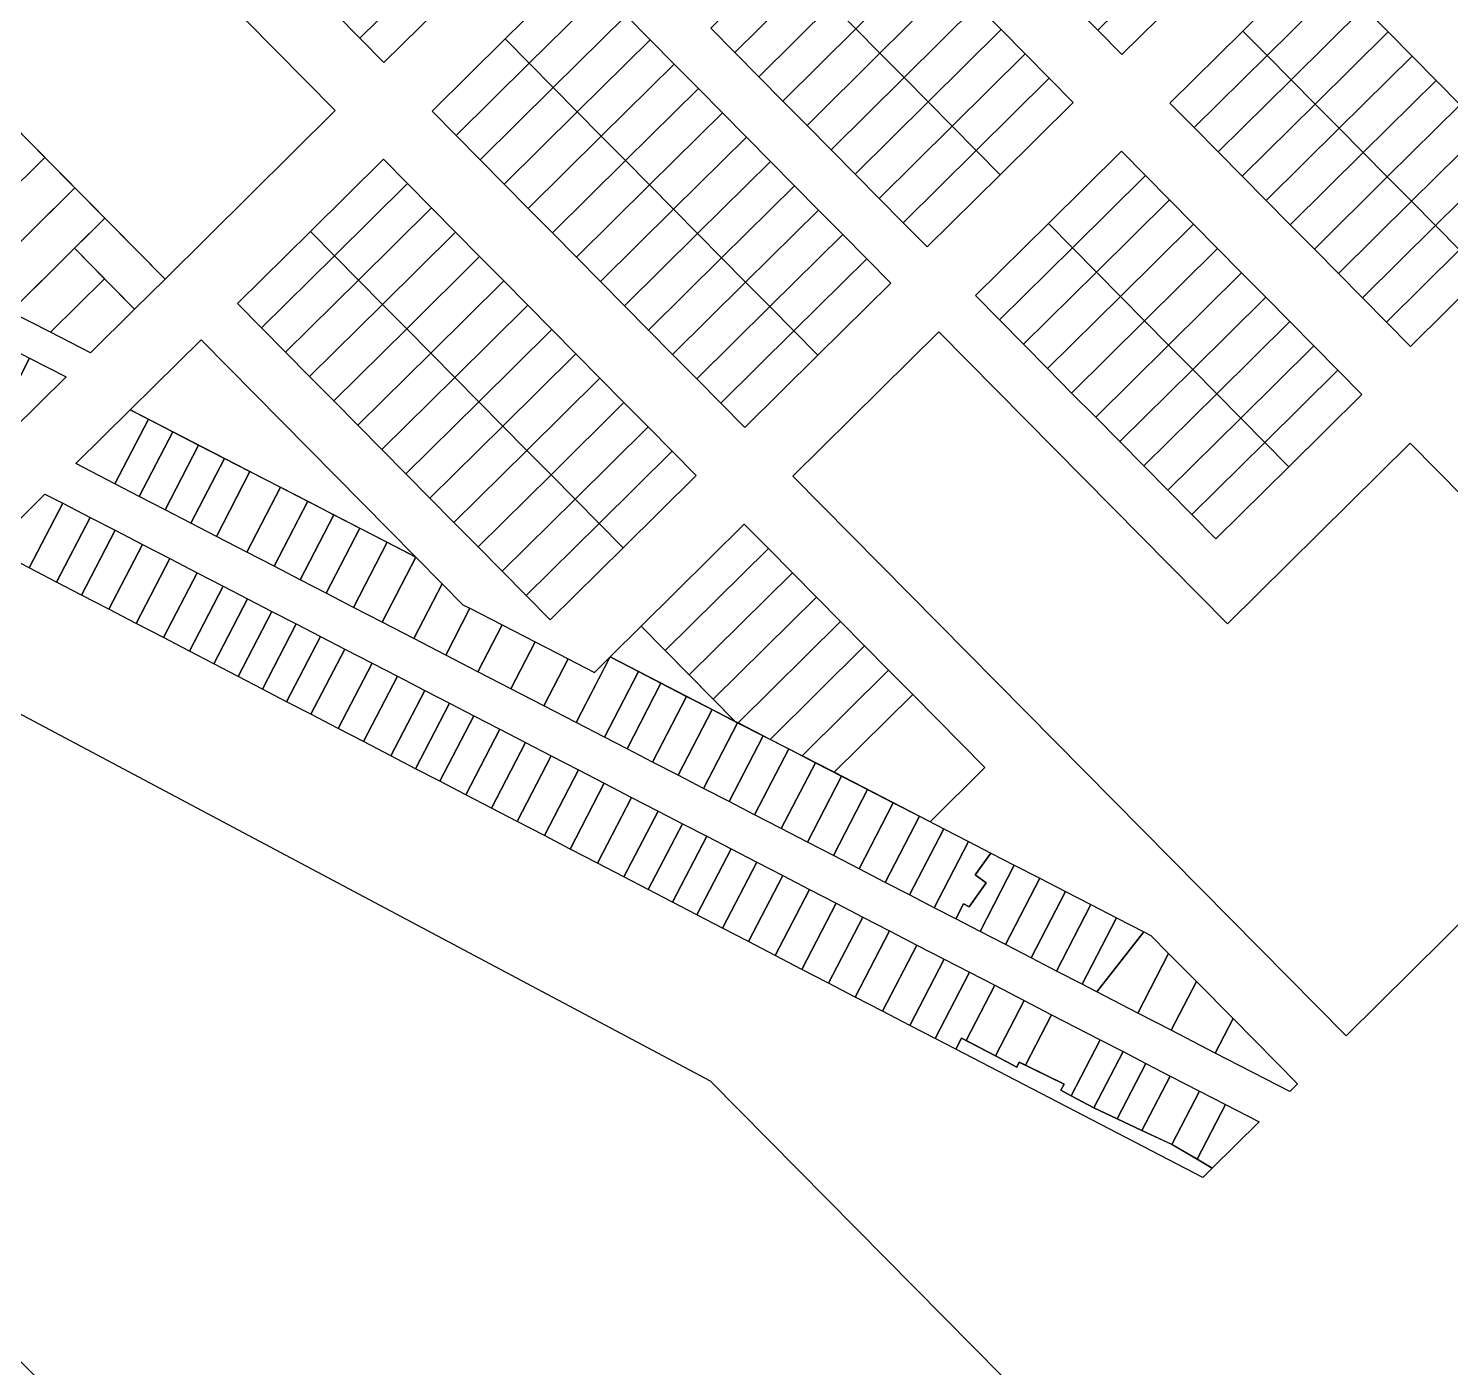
# Model space of a CAD drawing. Header units: metres. Extents: x 5590187 to 5598444, y 6961268 to 6971080.
# Drawn here: x 5596526.2 to 5596941.9, y 6966443.2 to 6966834.6 of the extents above; entities that cross this region are included whole.
import ezdxf

# ---------------------------------------------------------------- set-up
doc = ezdxf.new("R2010")
doc.units = ezdxf.units.M
doc.layers.add('zz_catastro_fontana', color=7, linetype='Continuous')

msp = doc.modelspace()

# ---------------------------------------------------------------- linework, layer by layer
at = {"layer": 'zz_catastro_fontana'}
for points in [[(5596495.86, 6966832.45), (5596545.63, 6966881.68), (5596615.94, 6966810.57), (5596566.17, 6966761.35), (5596495.86, 6966832.45)], [(5596761.08, 6966841.58), (5596782.41, 6966862.68), (5596789.44, 6966855.57), (5596768.11, 6966834.47), (5596761.08, 6966841.58)], [(5596831.79, 6966841.19), (5596853.12, 6966862.28), (5596860.15, 6966855.17), (5596838.82, 6966834.08), (5596831.79, 6966841.19)], [(5596637.43, 6966859.95), (5596644.46, 6966852.84), (5596623.13, 6966831.75), (5596616.1, 6966838.86), (5596637.43, 6966859.95)], [(5596725.68, 6966834.71), (5596747.01, 6966855.8), (5596754.04, 6966848.69), (5596732.71, 6966827.6), (5596725.68, 6966834.71)], [(5596768.11, 6966834.47), (5596789.44, 6966855.57), (5596796.47, 6966848.46), (5596775.14, 6966827.36), (5596768.11, 6966834.47)], [(5596838.82, 6966834.08), (5596860.15, 6966855.17), (5596867.18, 6966848.06), (5596845.85, 6966826.97), (5596838.82, 6966834.08)], [(5596902.57, 6966854.94), (5596909.61, 6966847.83), (5596888.27, 6966826.73), (5596881.24, 6966833.84), (5596902.57, 6966854.94)], [(5596644.46, 6966852.84), (5596651.5, 6966845.73), (5596630.16, 6966824.64), (5596623.13, 6966831.75), (5596644.46, 6966852.84)], [(5596665.56, 6966831.51), (5596686.89, 6966852.6), (5596693.92, 6966845.49), (5596672.59, 6966824.4), (5596665.56, 6966831.51)], [(5596672.59, 6966824.4), (5596693.92, 6966845.49), (5596700.95, 6966838.38), (5596679.62, 6966817.29), (5596672.59, 6966824.4)], [(5596732.71, 6966827.6), (5596754.04, 6966848.69), (5596761.08, 6966841.58), (5596739.75, 6966820.49), (5596732.71, 6966827.6)], [(5596775.14, 6966827.36), (5596796.47, 6966848.46), (5596803.5, 6966841.35), (5596782.17, 6966820.25), (5596775.14, 6966827.36)], [(5596909.61, 6966847.83), (5596916.64, 6966840.72), (5596895.31, 6966819.62), (5596888.27, 6966826.73), (5596909.61, 6966847.83)], [(5596739.75, 6966820.49), (5596761.08, 6966841.58), (5596768.11, 6966834.47), (5596746.78, 6966813.38), (5596739.75, 6966820.49)], [(5596782.17, 6966820.25), (5596803.5, 6966841.35), (5596810.53, 6966834.24), (5596789.2, 6966813.14), (5596782.17, 6966820.25)], [(5596679.62, 6966817.29), (5596700.95, 6966838.38), (5596707.98, 6966831.27), (5596686.65, 6966810.18), (5596679.62, 6966817.29)], [(5596916.64, 6966840.72), (5596923.67, 6966833.61), (5596902.34, 6966812.51), (5596895.31, 6966819.62), (5596916.64, 6966840.72)], [(5596746.78, 6966813.38), (5596768.11, 6966834.47), (5596775.14, 6966827.36), (5596753.81, 6966806.27), (5596746.78, 6966813.38)], [(5596789.2, 6966813.14), (5596810.53, 6966834.24), (5596817.57, 6966827.13), (5596796.23, 6966806.03), (5596789.2, 6966813.14)], [(5596881.24, 6966833.84), (5596888.27, 6966826.73), (5596866.94, 6966805.64), (5596859.91, 6966812.75), (5596881.24, 6966833.84)], [(5596923.67, 6966833.61), (5596930.7, 6966826.5), (5596909.37, 6966805.4), (5596902.34, 6966812.51), (5596923.67, 6966833.61)], [(5596644.23, 6966810.41), (5596665.56, 6966831.51), (5596672.59, 6966824.4), (5596651.26, 6966803.3), (5596644.23, 6966810.41)], [(5596686.65, 6966810.18), (5596707.98, 6966831.27), (5596715.02, 6966824.16), (5596693.69, 6966803.07), (5596686.65, 6966810.18)], [(5596651.26, 6966803.3), (5596672.59, 6966824.4), (5596679.62, 6966817.29), (5596658.29, 6966796.19), (5596651.26, 6966803.3)], [(5596693.69, 6966803.07), (5596715.02, 6966824.16), (5596722.05, 6966817.05), (5596700.72, 6966795.96), (5596693.69, 6966803.07)], [(5596753.81, 6966806.27), (5596775.14, 6966827.36), (5596782.17, 6966820.25), (5596760.84, 6966799.16), (5596753.81, 6966806.27)], [(5596796.23, 6966806.03), (5596817.57, 6966827.13), (5596824.6, 6966820.02), (5596803.27, 6966798.92), (5596796.23, 6966806.03)], [(5596888.27, 6966826.73), (5596895.31, 6966819.62), (5596873.98, 6966798.53), (5596866.94, 6966805.64), (5596888.27, 6966826.73)], [(5596930.7, 6966826.5), (5596937.73, 6966819.39), (5596916.4, 6966798.29), (5596909.37, 6966805.4), (5596930.7, 6966826.5)], [(5596760.84, 6966799.16), (5596782.17, 6966820.25), (5596789.2, 6966813.14), (5596767.87, 6966792.05), (5596760.84, 6966799.16)], [(5596803.27, 6966798.92), (5596824.6, 6966820.02), (5596831.63, 6966812.91), (5596810.3, 6966791.81), (5596803.27, 6966798.92)], [(5596658.29, 6966796.19), (5596679.62, 6966817.29), (5596686.65, 6966810.18), (5596665.32, 6966789.08), (5596658.29, 6966796.19)], [(5596700.72, 6966795.96), (5596722.05, 6966817.05), (5596729.08, 6966809.94), (5596707.75, 6966788.85), (5596700.72, 6966795.96)], [(5596895.31, 6966819.62), (5596902.34, 6966812.51), (5596881.01, 6966791.42), (5596873.98, 6966798.53), (5596895.31, 6966819.62)], [(5596937.73, 6966819.39), (5596944.76, 6966812.28), (5596923.43, 6966791.18), (5596916.4, 6966798.29), (5596937.73, 6966819.39)], [(5596767.87, 6966792.05), (5596789.2, 6966813.14), (5596796.23, 6966806.03), (5596774.9, 6966784.94), (5596767.87, 6966792.05)], [(5596902.34, 6966812.51), (5596909.37, 6966805.4), (5596888.04, 6966784.31), (5596881.01, 6966791.42), (5596902.34, 6966812.51)], [(5596944.76, 6966812.28), (5596951.8, 6966805.17), (5596930.46, 6966784.07), (5596923.43, 6966791.18), (5596944.76, 6966812.28)], [(5596665.32, 6966789.08), (5596686.65, 6966810.18), (5596693.69, 6966803.07), (5596672.35, 6966781.97), (5596665.32, 6966789.08)], [(5596707.75, 6966788.85), (5596729.08, 6966809.94), (5596736.11, 6966802.83), (5596714.78, 6966781.74), (5596707.75, 6966788.85)], [(5596506.84, 6966773), (5596498.05, 6966781.88), (5596522.22, 6966805.79), (5596531.01, 6966796.9), (5596506.84, 6966773)], [(5596774.9, 6966784.94), (5596796.23, 6966806.03), (5596803.27, 6966798.92), (5596781.93, 6966777.83), (5596774.9, 6966784.94)], [(5596909.37, 6966805.4), (5596916.4, 6966798.29), (5596895.07, 6966777.2), (5596888.04, 6966784.31), (5596909.37, 6966805.4)], [(5596951.8, 6966805.17), (5596958.83, 6966798.06), (5596937.5, 6966776.96), (5596930.46, 6966784.07), (5596951.8, 6966805.17)], [(5596672.35, 6966781.97), (5596693.69, 6966803.07), (5596700.72, 6966795.96), (5596679.39, 6966774.86), (5596672.35, 6966781.97)], [(5596714.78, 6966781.74), (5596736.11, 6966802.83), (5596743.14, 6966795.72), (5596721.81, 6966774.63), (5596714.78, 6966781.74)], [(5596515.63, 6966764.11), (5596506.84, 6966773), (5596531.01, 6966796.9), (5596539.8, 6966788.02), (5596515.63, 6966764.11)], [(5596608.68, 6966775.26), (5596630.01, 6966796.35), (5596637.04, 6966789.24), (5596615.71, 6966768.15), (5596608.68, 6966775.26)], [(5596679.39, 6966774.86), (5596700.72, 6966795.96), (5596707.75, 6966788.85), (5596686.42, 6966767.75), (5596679.39, 6966774.86)], [(5596721.81, 6966774.63), (5596743.14, 6966795.72), (5596750.17, 6966788.61), (5596728.84, 6966767.52), (5596721.81, 6966774.63)], [(5596781.93, 6966777.83), (5596803.27, 6966798.92), (5596810.3, 6966791.81), (5596788.97, 6966770.72), (5596781.93, 6966777.83)], [(5596845.69, 6966798.69), (5596852.72, 6966791.58), (5596831.39, 6966770.48), (5596824.36, 6966777.59), (5596845.69, 6966798.69)], [(5596916.4, 6966798.29), (5596923.43, 6966791.18), (5596902.1, 6966770.09), (5596895.07, 6966777.2), (5596916.4, 6966798.29)], [(5596958.83, 6966798.06), (5596965.86, 6966790.94), (5596944.53, 6966769.85), (5596937.5, 6966776.96), (5596958.83, 6966798.06)], [(5596852.72, 6966791.58), (5596859.75, 6966784.46), (5596838.42, 6966763.37), (5596831.39, 6966770.48), (5596852.72, 6966791.58)], [(5596923.43, 6966791.18), (5596930.46, 6966784.07), (5596909.13, 6966762.98), (5596902.1, 6966770.09), (5596923.43, 6966791.18)], [(5596509.29, 6966757.84), (5596539.8, 6966788.02), (5596548.59, 6966779.13), (5596520.98, 6966751.82), (5596509.29, 6966757.84)], [(5596615.71, 6966768.15), (5596637.04, 6966789.24), (5596644.07, 6966782.13), (5596622.74, 6966761.04), (5596615.71, 6966768.15)], [(5596686.42, 6966767.75), (5596707.75, 6966788.85), (5596714.78, 6966781.74), (5596693.45, 6966760.64), (5596686.42, 6966767.75)], [(5596728.84, 6966767.52), (5596750.17, 6966788.61), (5596757.21, 6966781.5), (5596735.87, 6966760.41), (5596728.84, 6966767.52)], [(5596859.75, 6966784.46), (5596866.79, 6966777.35), (5596845.45, 6966756.26), (5596838.42, 6966763.37), (5596859.75, 6966784.46)], [(5596930.46, 6966784.07), (5596937.5, 6966776.96), (5596916.16, 6966755.87), (5596909.13, 6966762.98), (5596930.46, 6966784.07)], [(5596566.17, 6966761.35), (5596557.28, 6966752.56), (5596539.7, 6966770.34), (5596548.59, 6966779.13), (5596566.17, 6966761.35)], [(5596622.74, 6966761.04), (5596644.07, 6966782.13), (5596651.1, 6966775.02), (5596629.77, 6966753.93), (5596622.74, 6966761.04)], [(5596693.45, 6966760.64), (5596714.78, 6966781.74), (5596721.81, 6966774.63), (5596700.48, 6966753.53), (5596693.45, 6966760.64)], [(5596735.87, 6966760.41), (5596757.21, 6966781.5), (5596764.24, 6966774.39), (5596742.91, 6966753.3), (5596735.87, 6966760.41)], [(5596587.35, 6966754.16), (5596608.68, 6966775.26), (5596615.71, 6966768.15), (5596594.38, 6966747.05), (5596587.35, 6966754.16)], [(5596629.77, 6966753.93), (5596651.1, 6966775.02), (5596658.13, 6966767.91), (5596636.8, 6966746.82), (5596629.77, 6966753.93)], [(5596700.48, 6966753.53), (5596721.81, 6966774.63), (5596728.84, 6966767.52), (5596707.51, 6966746.42), (5596700.48, 6966753.53)], [(5596742.91, 6966753.3), (5596764.24, 6966774.39), (5596771.27, 6966767.28), (5596749.94, 6966746.19), (5596742.91, 6966753.3)], [(5596824.36, 6966777.59), (5596831.39, 6966770.48), (5596810.06, 6966749.39), (5596803.03, 6966756.5), (5596824.36, 6966777.59)], [(5596866.79, 6966777.35), (5596873.82, 6966770.24), (5596852.49, 6966749.15), (5596845.45, 6966756.26), (5596866.79, 6966777.35)], [(5596937.5, 6966776.96), (5596944.53, 6966769.85), (5596923.2, 6966748.76), (5596916.16, 6966755.87), (5596937.5, 6966776.96)], [(5596539.7, 6966770.34), (5596548.49, 6966761.45), (5596532.67, 6966745.8), (5596520.98, 6966751.82), (5596539.7, 6966770.34)], [(5596831.39, 6966770.48), (5596838.42, 6966763.37), (5596817.09, 6966742.28), (5596810.06, 6966749.39), (5596831.39, 6966770.48)], [(5596873.82, 6966770.24), (5596880.85, 6966763.13), (5596859.52, 6966742.04), (5596852.49, 6966749.15), (5596873.82, 6966770.24)], [(5596594.38, 6966747.05), (5596615.71, 6966768.15), (5596622.74, 6966761.04), (5596601.41, 6966739.94), (5596594.38, 6966747.05)], [(5596636.8, 6966746.82), (5596658.13, 6966767.91), (5596665.17, 6966760.8), (5596643.83, 6966739.71), (5596636.8, 6966746.82)], [(5596707.51, 6966746.42), (5596728.84, 6966767.52), (5596735.87, 6966760.41), (5596714.54, 6966739.31), (5596707.51, 6966746.42)], [(5596749.94, 6966746.19), (5596771.27, 6966767.28), (5596778.3, 6966760.17), (5596756.97, 6966739.07), (5596749.94, 6966746.19)], [(5596944.53, 6966769.85), (5596951.56, 6966762.74), (5596930.23, 6966741.65), (5596923.2, 6966748.76), (5596944.53, 6966769.85)], [(5596838.42, 6966763.37), (5596845.45, 6966756.26), (5596824.12, 6966735.17), (5596817.09, 6966742.28), (5596838.42, 6966763.37)], [(5596880.85, 6966763.13), (5596887.88, 6966756.02), (5596866.55, 6966734.93), (5596859.52, 6966742.04), (5596880.85, 6966763.13)], [(5596548.49, 6966761.45), (5596557.28, 6966752.56), (5596544.36, 6966739.79), (5596532.67, 6966745.8), (5596548.49, 6966761.45)], [(5596601.41, 6966739.94), (5596622.74, 6966761.04), (5596629.77, 6966753.93), (5596608.44, 6966732.83), (5596601.41, 6966739.94)], [(5596643.83, 6966739.71), (5596665.17, 6966760.8), (5596672.2, 6966753.69), (5596650.87, 6966732.59), (5596643.83, 6966739.71)], [(5596714.54, 6966739.31), (5596735.87, 6966760.41), (5596742.91, 6966753.3), (5596721.58, 6966732.2), (5596714.54, 6966739.31)], [(5596608.44, 6966732.83), (5596629.77, 6966753.93), (5596636.8, 6966746.82), (5596615.47, 6966725.72), (5596608.44, 6966732.83)], [(5596650.87, 6966732.59), (5596672.2, 6966753.69), (5596679.23, 6966746.58), (5596657.9, 6966725.48), (5596650.87, 6966732.59)], [(5596845.45, 6966756.26), (5596852.49, 6966749.15), (5596831.16, 6966728.05), (5596824.12, 6966735.17), (5596845.45, 6966756.26)], [(5596887.88, 6966756.02), (5596894.91, 6966748.91), (5596873.58, 6966727.82), (5596866.55, 6966734.93), (5596887.88, 6966756.02)], [(5596721.58, 6966732.2), (5596742.91, 6966753.3), (5596749.94, 6966746.19), (5596728.61, 6966725.09), (5596721.58, 6966732.2)], [(5596615.47, 6966725.72), (5596636.8, 6966746.82), (5596643.83, 6966739.71), (5596622.5, 6966718.61), (5596615.47, 6966725.72)], [(5596657.9, 6966725.48), (5596679.23, 6966746.58), (5596686.26, 6966739.47), (5596664.93, 6966718.37), (5596657.9, 6966725.48)], [(5596728.61, 6966725.09), (5596749.94, 6966746.19), (5596756.97, 6966739.07), (5596735.64, 6966717.98), (5596728.61, 6966725.09)], [(5596911.43, 6966540.22), (5596749.7, 6966703.76), (5596792.36, 6966745.95), (5596876.74, 6966660.62), (5596930.07, 6966713.36), (5597007.42, 6966635.15), (5596911.43, 6966540.22)], [(5596852.49, 6966749.15), (5596859.52, 6966742.04), (5596838.19, 6966720.94), (5596831.16, 6966728.05), (5596852.49, 6966749.15)], [(5596894.91, 6966748.91), (5596901.94, 6966741.8), (5596880.61, 6966720.71), (5596873.58, 6966727.82), (5596894.91, 6966748.91)], [(5596526.58, 6966738.25), (5596516.88, 6966719.39), (5596508.26, 6966723.85), (5596517.96, 6966742.69), (5596526.58, 6966738.25)], [(5596576.68, 6966743.61), (5596639.48, 6966680.12), (5596555.95, 6966723.12), (5596576.68, 6966743.61)], [(5596859.52, 6966742.04), (5596866.55, 6966734.93), (5596845.22, 6966713.83), (5596838.19, 6966720.94), (5596859.52, 6966742.04)], [(5596901.94, 6966741.8), (5596908.98, 6966734.69), (5596887.64, 6966713.6), (5596880.61, 6966720.71), (5596901.94, 6966741.8)], [(5596537.25, 6966732.75), (5596521.39, 6966717.06), (5596516.88, 6966719.39), (5596526.58, 6966738.25), (5596537.25, 6966732.75)], [(5596622.5, 6966718.61), (5596643.83, 6966739.71), (5596650.87, 6966732.59), (5596629.53, 6966711.5), (5596622.5, 6966718.61)], [(5596664.93, 6966718.37), (5596686.26, 6966739.47), (5596693.29, 6966732.36), (5596671.96, 6966711.26), (5596664.93, 6966718.37)], [(5596866.55, 6966734.93), (5596873.58, 6966727.82), (5596852.25, 6966706.72), (5596845.22, 6966713.83), (5596866.55, 6966734.93)], [(5596908.98, 6966734.69), (5596916.01, 6966727.58), (5596894.68, 6966706.49), (5596887.64, 6966713.6), (5596908.98, 6966734.69)], [(5596629.53, 6966711.5), (5596650.87, 6966732.59), (5596657.9, 6966725.48), (5596636.57, 6966704.39), (5596629.53, 6966711.5)], [(5596671.96, 6966711.26), (5596693.29, 6966732.36), (5596700.32, 6966725.25), (5596678.99, 6966704.15), (5596671.96, 6966711.26)], [(5596636.57, 6966704.39), (5596657.9, 6966725.48), (5596664.93, 6966718.37), (5596643.6, 6966697.28), (5596636.57, 6966704.39)], [(5596678.99, 6966704.15), (5596700.32, 6966725.25), (5596707.35, 6966718.14), (5596686.02, 6966697.04), (5596678.99, 6966704.15)], [(5596873.58, 6966727.82), (5596880.61, 6966720.71), (5596859.28, 6966699.61), (5596852.25, 6966706.72), (5596873.58, 6966727.82)], [(5596561.29, 6966720.37), (5596551.51, 6966701.47), (5596540.05, 6966707.4), (5596555.95, 6966723.12), (5596561.29, 6966720.37)], [(5596568.4, 6966716.71), (5596558.62, 6966697.79), (5596551.51, 6966701.47), (5596561.29, 6966720.37), (5596568.4, 6966716.71)], [(5596880.61, 6966720.71), (5596887.64, 6966713.6), (5596866.31, 6966692.5), (5596859.28, 6966699.61), (5596880.61, 6966720.71)], [(5596575.96, 6966712.82), (5596566.17, 6966693.89), (5596558.62, 6966697.79), (5596568.4, 6966716.71), (5596575.96, 6966712.82)], [(5596643.6, 6966697.28), (5596664.93, 6966718.37), (5596671.96, 6966711.26), (5596650.63, 6966690.17), (5596643.6, 6966697.28)], [(5596686.02, 6966697.04), (5596707.35, 6966718.14), (5596714.39, 6966711.03), (5596693.06, 6966689.93), (5596686.02, 6966697.04)], [(5596583.52, 6966708.93), (5596573.72, 6966689.99), (5596566.17, 6966693.89), (5596575.96, 6966712.82), (5596583.52, 6966708.93)], [(5596887.64, 6966713.6), (5596894.68, 6966706.49), (5596873.34, 6966685.39), (5596866.31, 6966692.5), (5596887.64, 6966713.6)], [(5596590.98, 6966705.08), (5596581.18, 6966686.13), (5596573.72, 6966689.99), (5596583.52, 6966708.93), (5596590.98, 6966705.08)], [(5596650.63, 6966690.17), (5596671.96, 6966711.26), (5596678.99, 6966704.15), (5596657.66, 6966683.06), (5596650.63, 6966690.17)], [(5596693.06, 6966689.93), (5596714.39, 6966711.03), (5596721.42, 6966703.92), (5596700.09, 6966682.82), (5596693.06, 6966689.93)], [(5596599.88, 6966700.51), (5596590.06, 6966681.53), (5596581.18, 6966686.13), (5596590.98, 6966705.08), (5596599.88, 6966700.51)], [(5596657.66, 6966683.06), (5596678.99, 6966704.15), (5596686.02, 6966697.04), (5596664.69, 6966675.95), (5596657.66, 6966683.06)], [(5596607.88, 6966696.39), (5596598.06, 6966677.4), (5596590.06, 6966681.53), (5596599.88, 6966700.51), (5596607.88, 6966696.39)], [(5596536.27, 6966695.84), (5596526.45, 6966676.93), (5596515.18, 6966682.79), (5596531.08, 6966698.52), (5596536.27, 6966695.84)], [(5596544.27, 6966691.7), (5596534.44, 6966672.78), (5596526.45, 6966676.93), (5596536.27, 6966695.84), (5596544.27, 6966691.7)], [(5596615.52, 6966692.45), (5596605.7, 6966673.45), (5596598.06, 6966677.4), (5596607.88, 6966696.39), (5596615.52, 6966692.45)], [(5596664.69, 6966675.95), (5596686.02, 6966697.04), (5596693.06, 6966689.93), (5596671.72, 6966668.84), (5596664.69, 6966675.95)], [(5596551.55, 6966687.93), (5596541.72, 6966669), (5596534.44, 6966672.78), (5596544.27, 6966691.7), (5596551.55, 6966687.93)], [(5596623.08, 6966688.56), (5596613.25, 6966669.54), (5596605.7, 6966673.45), (5596615.52, 6966692.45), (5596623.08, 6966688.56)], [(5596559.55, 6966683.8), (5596549.7, 6966664.85), (5596541.72, 6966669), (5596551.55, 6966687.93), (5596559.55, 6966683.8)], [(5596631.08, 6966684.44), (5596621.24, 6966665.41), (5596613.25, 6966669.54), (5596623.08, 6966688.56), (5596631.08, 6966684.44)], [(5596671.72, 6966668.84), (5596693.06, 6966689.93), (5596700.09, 6966682.82), (5596678.76, 6966661.73), (5596671.72, 6966668.84)], [(5596735.48, 6966689.7), (5596742.51, 6966682.59), (5596712.35, 6966652.75), (5596705.32, 6966659.87), (5596735.48, 6966689.7)], [(5596567.54, 6966679.67), (5596557.69, 6966660.71), (5596549.7, 6966664.85), (5596559.55, 6966683.8), (5596567.54, 6966679.67)], [(5596639.48, 6966680.12), (5596629.62, 6966661.07), (5596621.24, 6966665.41), (5596631.08, 6966684.44), (5596639.48, 6966680.12)], [(5596575.53, 6966675.53), (5596565.68, 6966656.56), (5596557.69, 6966660.71), (5596567.54, 6966679.67), (5596575.53, 6966675.53)], [(5596647.19, 6966672.32), (5596638.9, 6966656.28), (5596629.62, 6966661.07), (5596639.48, 6966680.12), (5596647.19, 6966672.32)], [(5596742.51, 6966682.59), (5596749.54, 6966675.48), (5596719.38, 6966645.64), (5596712.35, 6966652.75), (5596742.51, 6966682.59)], [(5596583.17, 6966671.58), (5596573.31, 6966652.59), (5596565.68, 6966656.56), (5596575.53, 6966675.53), (5596583.17, 6966671.58)], [(5596749.54, 6966675.48), (5596756.58, 6966668.37), (5596726.41, 6966638.53), (5596719.38, 6966645.64), (5596749.54, 6966675.48)], [(5596590.28, 6966667.91), (5596580.41, 6966648.9), (5596573.31, 6966652.59), (5596583.17, 6966671.58), (5596590.28, 6966667.91)], [(5596655.3, 6966665.13), (5596648.22, 6966651.45), (5596638.9, 6966656.28), (5596647.19, 6966672.32), (5596653.26, 6966666.18), (5596655.3, 6966665.13)], [(5596597.39, 6966664.23), (5596587.51, 6966645.22), (5596580.41, 6966648.9), (5596590.28, 6966667.91), (5596597.39, 6966664.23)], [(5596726.41, 6966638.53), (5596756.58, 6966668.37), (5596763.61, 6966661.25), (5596733.66, 6966631.64), (5596732.79, 6966632.08), (5596726.41, 6966638.53)], [(5596604.49, 6966660.56), (5596594.61, 6966641.53), (5596587.51, 6966645.22), (5596597.39, 6966664.23), (5596604.49, 6966660.56)], [(5596664.72, 6966660.28), (5596657.64, 6966646.58), (5596648.22, 6966651.45), (5596655.3, 6966665.13), (5596664.72, 6966660.28)], [(5596611.6, 6966656.88), (5596601.71, 6966637.84), (5596594.61, 6966641.53), (5596604.49, 6966660.56), (5596611.6, 6966656.88)], [(5596674.33, 6966655.34), (5596667.23, 6966641.62), (5596657.64, 6966646.58), (5596664.72, 6966660.28), (5596674.33, 6966655.34)], [(5596705.32, 6966659.87), (5596732.79, 6966632.08), (5596696.25, 6966650.9), (5596705.32, 6966659.87)], [(5596733.66, 6966631.64), (5596763.61, 6966661.25), (5596770.64, 6966654.14), (5596743.01, 6966626.82), (5596733.66, 6966631.64)], [(5596618.7, 6966653.21), (5596608.8, 6966634.15), (5596601.71, 6966637.84), (5596611.6, 6966656.88), (5596618.7, 6966653.21)], [(5596684.02, 6966650.35), (5596676.92, 6966636.62), (5596667.23, 6966641.62), (5596674.33, 6966655.34), (5596684.02, 6966650.35)], [(5596743.01, 6966626.82), (5596770.64, 6966654.14), (5596777.67, 6966647.03), (5596752.36, 6966622.01), (5596743.01, 6966626.82)], [(5596626.7, 6966649.07), (5596616.79, 6966630), (5596608.8, 6966634.15), (5596618.7, 6966653.21), (5596626.7, 6966649.07)], [(5596696.22, 6966650.87), (5596686.33, 6966631.75), (5596676.92, 6966636.62), (5596684.02, 6966650.35), (5596691.7, 6966646.4), (5596696.22, 6966650.87)], [(5596704.55, 6966646.62), (5596694.64, 6966627.45), (5596686.33, 6966631.75), (5596696.25, 6966650.9), (5596704.55, 6966646.62)], [(5596634.07, 6966645.26), (5596624.16, 6966626.18), (5596616.79, 6966630), (5596626.7, 6966649.07), (5596634.07, 6966645.26)], [(5596711.13, 6966643.23), (5596701.21, 6966624.05), (5596694.64, 6966627.45), (5596704.55, 6966646.62), (5596711.13, 6966643.23)], [(5596752.36, 6966622.01), (5596777.67, 6966647.03), (5596784.7, 6966639.92), (5596761.71, 6966617.19), (5596752.36, 6966622.01)], [(5596642.06, 6966641.12), (5596632.14, 6966622.03), (5596624.16, 6966626.18), (5596634.07, 6966645.26), (5596642.06, 6966641.12)], [(5596718.6, 6966639.39), (5596708.67, 6966620.19), (5596701.21, 6966624.05), (5596711.13, 6966643.23), (5596718.6, 6966639.39)], [(5596513.97, 6966639.41), (5596725.52, 6966527.05), (5596810.85, 6966440.76), (5596667.9, 6966299.39), (5596439.37, 6966530.48), (5596491.99, 6966582.51), (5596474.41, 6966600.29), (5596513.97, 6966639.41)], [(5596649.35, 6966637.36), (5596639.42, 6966618.25), (5596632.14, 6966622.03), (5596642.06, 6966641.12), (5596649.35, 6966637.36)], [(5596656.45, 6966633.68), (5596646.52, 6966614.56), (5596639.42, 6966618.25), (5596649.35, 6966637.36), (5596656.45, 6966633.68)], [(5596726.07, 6966635.54), (5596716.13, 6966616.33), (5596708.67, 6966620.19), (5596718.6, 6966639.39), (5596726.07, 6966635.54)], [(5596761.71, 6966617.19), (5596784.7, 6966639.92), (5596805.8, 6966618.59), (5596789.77, 6966602.75), (5596761.71, 6966617.19)], [(5596664, 6966629.78), (5596654.06, 6966610.64), (5596646.52, 6966614.56), (5596656.45, 6966633.68), (5596664, 6966629.78)], [(5596733.53, 6966631.7), (5596723.59, 6966612.48), (5596716.13, 6966616.33), (5596726.07, 6966635.54), (5596733.53, 6966631.7)], [(5596671.55, 6966625.87), (5596661.61, 6966606.72), (5596654.06, 6966610.64), (5596664, 6966629.78), (5596671.55, 6966625.87)], [(5596741, 6966627.85), (5596731.05, 6966608.62), (5596723.59, 6966612.48), (5596733.53, 6966631.7), (5596741, 6966627.85)], [(5596679.02, 6966622.01), (5596669.06, 6966602.85), (5596661.61, 6966606.72), (5596671.55, 6966625.87), (5596679.02, 6966622.01)], [(5596748.47, 6966624.01), (5596738.51, 6966604.76), (5596731.05, 6966608.62), (5596741, 6966627.85), (5596748.47, 6966624.01)], [(5596687.01, 6966617.88), (5596677.05, 6966598.7), (5596669.06, 6966602.85), (5596679.02, 6966622.01), (5596687.01, 6966617.88)], [(5596756.25, 6966620), (5596746.29, 6966600.74), (5596738.51, 6966604.76), (5596748.47, 6966624.01), (5596756.25, 6966620)], [(5596694.56, 6966613.98), (5596684.59, 6966594.78), (5596677.05, 6966598.7), (5596687.01, 6966617.88), (5596694.56, 6966613.98)], [(5596763.9, 6966616.07), (5596753.93, 6966596.79), (5596746.29, 6966600.74), (5596756.25, 6966620), (5596763.9, 6966616.07)], [(5596702.55, 6966609.84), (5596692.58, 6966590.63), (5596684.59, 6966594.78), (5596694.56, 6966613.98), (5596702.55, 6966609.84)], [(5596771.54, 6966612.13), (5596761.56, 6966592.84), (5596753.93, 6966596.79), (5596763.9, 6966616.07), (5596771.54, 6966612.13)], [(5596710.28, 6966605.85), (5596700.3, 6966586.62), (5596692.58, 6966590.63), (5596702.55, 6966609.84), (5596710.28, 6966605.85)], [(5596779.01, 6966608.29), (5596769.03, 6966588.98), (5596761.56, 6966592.84), (5596771.54, 6966612.13), (5596779.01, 6966608.29)], [(5596786.66, 6966604.35), (5596776.67, 6966585.03), (5596769.03, 6966588.98), (5596779.01, 6966608.29), (5596786.66, 6966604.35)], [(5596717.39, 6966602.17), (5596707.4, 6966582.93), (5596700.3, 6966586.62), (5596710.28, 6966605.85), (5596717.39, 6966602.17)], [(5596793.77, 6966600.69), (5596783.77, 6966581.35), (5596776.67, 6966585.03), (5596786.66, 6966604.35), (5596793.77, 6966600.69)], [(5596724.49, 6966598.5), (5596714.49, 6966579.25), (5596707.4, 6966582.93), (5596717.39, 6966602.17), (5596724.49, 6966598.5)], [(5596800.97, 6966596.98), (5596790.97, 6966577.63), (5596783.77, 6966581.35), (5596793.77, 6966600.69), (5596800.97, 6966596.98)], [(5596731.6, 6966594.82), (5596721.59, 6966575.56), (5596714.49, 6966579.25), (5596724.49, 6966598.5), (5596731.6, 6966594.82)], [(5596807.52, 6966593.61), (5596802.94, 6966587.2), (5596806.19, 6966584.87), (5596801.22, 6966577.92), (5596799.55, 6966578.78), (5596797.27, 6966574.37), (5596790.97, 6966577.63), (5596800.97, 6966596.98), (5596807.52, 6966593.61)], [(5596739.15, 6966590.92), (5596729.14, 6966571.64), (5596721.59, 6966575.56), (5596731.6, 6966594.82), (5596739.15, 6966590.92)], [(5596814.4, 6966590.07), (5596804.38, 6966570.7), (5596797.27, 6966574.37), (5596799.55, 6966578.78), (5596801.22, 6966577.92), (5596806.19, 6966584.87), (5596802.94, 6966587.2), (5596807.52, 6966593.61), (5596814.4, 6966590.07)], [(5596746.7, 6966587.01), (5596736.68, 6966567.72), (5596729.14, 6966571.64), (5596739.15, 6966590.92), (5596746.7, 6966587.01)], [(5596821.86, 6966586.22), (5596811.84, 6966566.84), (5596804.38, 6966570.7), (5596814.4, 6966590.07), (5596821.86, 6966586.22)], [(5596754.52, 6966582.97), (5596744.49, 6966563.67), (5596736.68, 6966567.72), (5596746.7, 6966587.01), (5596754.52, 6966582.97)], [(5596829.33, 6966582.38), (5596819.3, 6966562.98), (5596811.84, 6966566.84), (5596821.86, 6966586.22), (5596829.33, 6966582.38)], [(5596762.33, 6966578.93), (5596752.3, 6966559.61), (5596744.49, 6966563.67), (5596754.52, 6966582.97), (5596762.33, 6966578.93)], [(5596770.15, 6966574.88), (5596760.11, 6966555.55), (5596752.3, 6966559.61), (5596762.33, 6966578.93), (5596770.15, 6966574.88)], [(5596836.8, 6966578.53), (5596826.76, 6966559.12), (5596819.3, 6966562.98), (5596829.33, 6966582.38), (5596836.8, 6966578.53)], [(5596777.97, 6966570.84), (5596767.92, 6966551.49), (5596760.11, 6966555.55), (5596770.15, 6966574.88), (5596777.97, 6966570.84)], [(5596844.27, 6966574.69), (5596834.22, 6966555.26), (5596826.76, 6966559.12), (5596836.8, 6966578.53), (5596844.27, 6966574.69)], [(5596785.96, 6966566.71), (5596775.9, 6966547.35), (5596767.92, 6966551.49), (5596777.97, 6966570.84), (5596785.96, 6966566.71)], [(5596852.26, 6966570.55), (5596838.49, 6966553.06), (5596834.22, 6966555.26), (5596844.27, 6966574.69), (5596852.26, 6966570.55)], [(5596793.95, 6966562.57), (5596783.89, 6966543.2), (5596775.9, 6966547.35), (5596785.96, 6966566.71), (5596793.95, 6966562.57)], [(5596859.5, 6966564.29), (5596850.48, 6966546.85), (5596838.49, 6966553.06), (5596852.26, 6966570.55), (5596854.34, 6966569.5), (5596859.5, 6966564.29)], [(5596801.33, 6966558.76), (5596791.25, 6966539.37), (5596783.89, 6966543.2), (5596793.95, 6966562.57), (5596801.33, 6966558.76)], [(5596867.63, 6966556.07), (5596860.25, 6966541.8), (5596850.48, 6966546.85), (5596859.5, 6966564.29), (5596867.63, 6966556.07)], [(5596808.7, 6966554.95), (5596800.31, 6966538.82), (5596798.98, 6966539.5), (5596797.29, 6966536.24), (5596791.25, 6966539.37), (5596801.33, 6966558.76), (5596808.7, 6966554.95)], [(5596817.32, 6966550.49), (5596808.91, 6966534.3), (5596800.32, 6966538.81), (5596808.7, 6966554.95), (5596817.32, 6966550.49)], [(5596878.35, 6966545.23), (5596873.13, 6966535.14), (5596860.25, 6966541.8), (5596867.63, 6966556.07), (5596878.35, 6966545.23)], [(5596825.31, 6966546.36), (5596817.64, 6966531.59), (5596815.84, 6966532.47), (5596815.1, 6966531.05), (5596808.91, 6966534.3), (5596817.32, 6966550.49), (5596825.31, 6966546.36)], [(5596839.52, 6966539.01), (5596831.03, 6966522.66), (5596827.99, 6966524.28), (5596828.93, 6966526.05), (5596817.64, 6966531.59), (5596825.31, 6966546.36), (5596839.52, 6966539.01)], [(5596894.9, 6966523.88), (5596873.13, 6966535.14), (5596878.35, 6966545.23), (5596897.21, 6966526.16), (5596894.9, 6966523.88)], [(5596872.28, 6966501.51), (5596869.48, 6966498.74), (5596797.29, 6966536.24), (5596798.98, 6966539.5), (5596808.91, 6966534.3), (5596815.1, 6966531.05), (5596815.84, 6966532.47), (5596828.93, 6966526.05), (5596827.99, 6966524.28), (5596831.03, 6966522.66), (5596837.65, 6966519.14), (5596844.45, 6966515.96), (5596851.7, 6966512.55), (5596860.5, 6966508.45), (5596867.83, 6966504.13), (5596872.28, 6966501.51)], [(5596846.18, 6966535.56), (5596837.65, 6966519.14), (5596831.03, 6966522.66), (5596839.52, 6966539.01), (5596846.18, 6966535.56)], [(5596852.85, 6966532.12), (5596844.45, 6966515.96), (5596837.65, 6966519.14), (5596846.18, 6966535.56), (5596852.85, 6966532.12)], [(5596859.95, 6966528.44), (5596851.7, 6966512.55), (5596844.45, 6966515.96), (5596852.85, 6966532.12), (5596859.95, 6966528.44)], [(5596868.57, 6966523.99), (5596860.49, 6966508.46), (5596851.7, 6966512.55), (5596859.95, 6966528.44), (5596868.57, 6966523.99)], [(5596876.12, 6966520.08), (5596867.83, 6966504.13), (5596860.49, 6966508.46), (5596868.57, 6966523.99), (5596876.12, 6966520.08)], [(5596885.93, 6966515.01), (5596872.28, 6966501.51), (5596867.83, 6966504.13), (5596876.12, 6966520.08), (5596885.93, 6966515.01)]]:
    msp.add_lwpolyline(points, close=True, dxfattribs=at)

doc.saveas('drawing.dxf')
